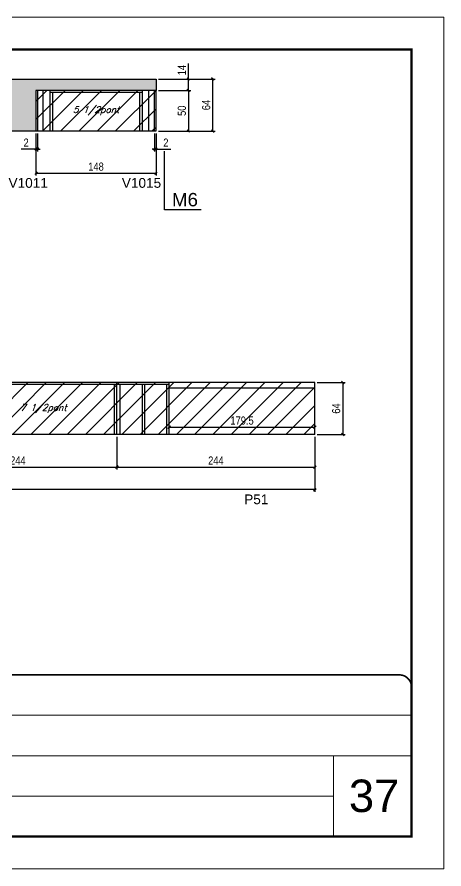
# Model space of a CAD drawing. Extents: x 3309 to 9563, y -2522 to 14608.
# Drawn here: x 4268 to 4794, y 3221 to 4271 of the extents above; entities that cross this region are included whole.
import ezdxf

# ---------------------------------------------------------------- set-up
doc = ezdxf.new("R2010")
doc.units = 0
doc.linetypes.add('CONTINUO', pattern=[0])
doc.linetypes.add('DASHED', pattern=[0.75, 0.5, -0.25])
for name, color, linetype in [('5', 5, 'Continuous'), ('COTA', 241, 'Continuous'), ('NOMENCLATURA', 7, 'Continuous'), ('Painéis', 200, 'Continuous'), ('SARR_2.2x7', 40, 'Continuous'), ('SARR_3.5x7', 81, 'Continuous'), ('texto', 7, 'Continuous')]:
    doc.layers.add(name, color=color, linetype=linetype)
for name, color, linetype, lineweight in [('CARIMBO', 255, 'Continuous', 9), ('Folhas', 255, 'Continuous', 9), ('Hachura', 251, 'Continuous', 9), ('SARRAFO DE PRESSAO', 251, 'DASHED', 9)]:
    doc.layers.add(name, color=color, linetype=linetype, lineweight=lineweight)
doc.styles.add('ARIAL', font='arial.ttf')
doc.styles.add('COTA TECNICA', font='techl___.ttf', dxfattribs={"height": 10})
doc.styles.add('Romans', font='romans.shx')
doc.styles.get("Standard").update_dxf_attribs({"font": 'arial.ttf'})
doc.dimstyles.new('PAINEL', dxfattribs={"dimtxt": 10, "dimasz": 3, "dimexe": 3, "dimexo": 3, "dimgap": 3, "dimtad": 1, "dimdec": 1, "dimzin": 12, "dimdsep": 46, "dimtxsty": 'COTA TECNICA', "dimblk1": 'OBLIQUE', "dimblk2": 'OBLIQUE', "dimsah": 1, "dimcen": 0.9, "dimclrd": 4, "dimclre": 4, "dimclrt": 240, "dimadec": 1, "dimazin": 3, "dimtfac": 1, "dimtdec": 1, "dimtmove": 0, "dimatfit": 3, "dimfxl": 1, "dimtolj": 1, "dimtzin": 12, "dimarcsym": 0})

# ---------------------------------------------------------------- blocks, each defined once
blk = doc.blocks.new('9999999999')
at = {"color": 30, "linetype": 'CONTINUO'}
for p, q in [((98564.6, 34379.6), (99584, 34379.6)), ((98564.6, 34329.8), (99488, 34329.8)), ((99584, 34329.8), (99488, 34329.8)), ((99488, 34329.8), (99488, 34230.2)), ((98564.6, 34280), (99488, 34280))]:
    blk.add_line(p, q, dxfattribs=at)
at = {"color": 30, "linetype": 'CONTINUO', "const_width": 2}
blk.add_lwpolyline([(99584, 34230.2), (99584, 34414.4, 0.414214), (99569, 34429.4), (98229, 34429.4, 0.414214), (98214, 34414.4), (98214, 34245.2, 0.414214), (98229, 34230.2), (99584, 34230.2)], format="xyb", dxfattribs=at)
at = {"layer": 'Folhas'}
blk.add_lwpolyline([(98139, 34190.2), (99624, 34190.2), (99624, 35240.2), (98139, 35240.2)], close=True, dxfattribs=at)
at = {"layer": 'Folhas', "color": 30, "const_width": 3}
blk.add_lwpolyline([(98214, 34230.2), (99584, 34230.2), (99584, 35200.2), (98214, 35200.2)], close=True, dxfattribs=at)
blk = doc.blocks.new('_Oblique')
at = {"color": 0, "linetype": 'ByBlock', "lineweight": -2}
blk.add_line((-0.5, -0.5), (0.5, 0.5), dxfattribs=at)
blk = doc.blocks.new('*D1353')
at = {"layer": 'COTA', "color": 4, "lineweight": -2, "transparency": 16777216}
for p, q in [((4291.6, 4127.2), (4291.6, 4075.2)), ((4439.6, 4127.2), (4439.6, 4075.2)), ((4291.6, 4078.2), (4439.6, 4078.2))]:
    blk.add_line(p, q, dxfattribs=at)
at = {"layer": 'Defpoints', "color": 0, "transparency": 16777216}
for p in [(4291.6, 4130.2), (4439.6, 4130.2), (4439.6, 4078.2)]:
    blk.add_point(p, dxfattribs=at)
at = {"layer": 'COTA', "color": 4, "lineweight": -2, "transparency": 16777216, "xscale": 3, "yscale": 3, "zscale": 3, "rotation": 180}
blk.add_blockref('_Oblique', (4291.6, 4078.2), dxfattribs=at)
at = {"layer": 'COTA', "color": 4, "lineweight": -2, "transparency": 16777216, "xscale": 3, "yscale": 3, "zscale": 3}
blk.add_blockref('_Oblique', (4439.6, 4078.2), dxfattribs=at)
at = {"layer": 'COTA', "color": 240, "transparency": 16777216, "insert": (4365.6, 4086.3), "char_height": 10, "attachment_point": 5, "style": 'COTA TECNICA'}
blk.add_mtext('\\A1;148', dxfattribs=at)
blk = doc.blocks.new('*D1354')
at = {"layer": 'COTA', "color": 4, "lineweight": -2, "transparency": 16777216}
for p, q in [((4442.6, 4180.2), (4482.5, 4180.2)), ((4479.5, 4180.2), (4479.5, 4130.2)), ((4442.6, 4130.2), (4482.5, 4130.2))]:
    blk.add_line(p, q, dxfattribs=at)
at = {"layer": 'Defpoints', "color": 0, "transparency": 16777216}
for p in [(4439.6, 4180.2), (4439.6, 4130.2), (4479.5, 4130.2)]:
    blk.add_point(p, dxfattribs=at)
at = {"layer": 'COTA', "color": 4, "lineweight": -2, "transparency": 16777216, "xscale": 3, "yscale": 3, "zscale": 3}
for p, rotation in [((4479.5, 4180.2), 90), ((4479.5, 4130.2), 270)]:
    blk.add_blockref('_Oblique', p, dxfattribs=dict(at, rotation=rotation))
at = {"layer": 'COTA', "color": 240, "transparency": 16777216, "insert": (4471.4, 4155.2), "char_height": 10, "attachment_point": 5, "rotation": 90, "style": 'COTA TECNICA'}
blk.add_mtext('\\A1;50', dxfattribs=at)
blk = doc.blocks.new('*D1355')
at = {"layer": 'COTA', "color": 4, "lineweight": -2, "transparency": 16777216}
for p, q in [((4479.5, 4194.2), (4479.5, 4213.3)), ((4442.6, 4194.2), (4482.5, 4194.2)), ((4479.5, 4180.2), (4479.5, 4194.2)), ((4442.6, 4180.2), (4482.5, 4180.2))]:
    blk.add_line(p, q, dxfattribs=at)
at = {"layer": 'Defpoints', "color": 0, "transparency": 16777216}
for p in [(4439.6, 4194.2), (4479.5, 4194.2), (4439.6, 4180.2)]:
    blk.add_point(p, dxfattribs=at)
at = {"layer": 'COTA', "color": 4, "lineweight": -2, "transparency": 16777216, "xscale": 3, "yscale": 3, "zscale": 3}
for p, rotation in [((4479.5, 4194.2), 90), ((4479.5, 4180.2), 270)]:
    blk.add_blockref('_Oblique', p, dxfattribs=dict(at, rotation=rotation))
at = {"layer": 'COTA', "color": 240, "transparency": 16777216, "insert": (4471.4, 4205.3), "char_height": 10, "attachment_point": 5, "rotation": 90, "style": 'COTA TECNICA'}
blk.add_mtext('\\A1;14', dxfattribs=at)
blk = doc.blocks.new('*D1356')
at = {"layer": 'COTA', "color": 4, "lineweight": -2, "transparency": 16777216}
for p, q in [((4442.6, 4194.2), (4512.5, 4194.2)), ((4509.5, 4130.2), (4509.5, 4194.2)), ((4442.6, 4130.2), (4512.5, 4130.2))]:
    blk.add_line(p, q, dxfattribs=at)
at = {"layer": 'Defpoints', "color": 0, "transparency": 16777216}
for p in [(4439.6, 4194.2), (4509.5, 4194.2), (4439.6, 4130.2)]:
    blk.add_point(p, dxfattribs=at)
at = {"layer": 'COTA', "color": 4, "lineweight": -2, "transparency": 16777216, "xscale": 3, "yscale": 3, "zscale": 3}
for p, rotation in [((4509.5, 4194.2), 90), ((4509.5, 4130.2), 270)]:
    blk.add_blockref('_Oblique', p, dxfattribs=dict(at, rotation=rotation))
at = {"layer": 'COTA', "color": 240, "transparency": 16777216, "insert": (4501.4, 4162.2), "char_height": 10, "attachment_point": 5, "rotation": 90, "style": 'COTA TECNICA'}
blk.add_mtext('\\A1;64', dxfattribs=at)
blk = doc.blocks.new('*D1364')
at = {"layer": 'COTA', "color": 4, "linetype": 'ByBlock', "lineweight": -2, "transparency": 16777216}
for p, q in [((3415.3, 3753.2), (3415.3, 3685.3)), ((4635.3, 3753.2), (4635.3, 3685.3)), ((4635.3, 3688.3), (3415.3, 3688.3))]:
    blk.add_line(p, q, dxfattribs=at)
at = {"layer": 'Defpoints', "color": 0, "linetype": 'ByBlock', "transparency": 16777216}
for p in [(3415.3, 3756.2), (4635.3, 3756.2), (3415.3, 3688.3)]:
    blk.add_point(p, dxfattribs=at)
at = {"layer": 'COTA', "color": 4, "linetype": 'ByBlock', "lineweight": -2, "transparency": 16777216, "xscale": 3, "yscale": 3, "zscale": 3, "rotation": 180}
blk.add_blockref('_Oblique', (3415.3, 3688.3), dxfattribs=at)
at = {"layer": 'COTA', "color": 4, "linetype": 'ByBlock', "lineweight": -2, "transparency": 16777216, "xscale": 3, "yscale": 3, "zscale": 3}
blk.add_blockref('_Oblique', (4635.3, 3688.3), dxfattribs=at)
at = {"layer": 'COTA', "color": 240, "linetype": 'ByBlock', "transparency": 16777216, "insert": (4025.3, 3696.4), "char_height": 10, "attachment_point": 5, "style": 'COTA TECNICA'}
blk.add_mtext('\\A1;1220', dxfattribs=at)
blk = doc.blocks.new('*D1366')
at = {"layer": 'COTA', "color": 4, "lineweight": -2, "transparency": 16777216}
for p, q in [((4638.3, 3820.2), (4672.7, 3820.2)), ((4669.7, 3820.2), (4669.7, 3756.2)), ((4638.3, 3756.2), (4672.7, 3756.2))]:
    blk.add_line(p, q, dxfattribs=at)
at = {"layer": 'Defpoints', "color": 0, "transparency": 16777216}
for p in [(4635.3, 3820.2, 0), (4635.3, 3756.2, 0), (4669.7, 3756.2)]:
    blk.add_point(p, dxfattribs=at)
at = {"layer": 'COTA', "color": 4, "lineweight": -2, "transparency": 16777216, "xscale": 3, "yscale": 3, "zscale": 3}
for p, rotation in [((4669.7, 3820.2), 90), ((4669.7, 3756.2), 270)]:
    blk.add_blockref('_Oblique', p, dxfattribs=dict(at, rotation=rotation))
at = {"layer": 'COTA', "color": 240, "transparency": 16777216, "insert": (4661.6, 3788.2), "char_height": 10, "attachment_point": 5, "rotation": 90, "style": 'COTA TECNICA'}
blk.add_mtext('\\A1;64', dxfattribs=at)
blk = doc.blocks.new('*D1367')
at = {"layer": 'COTA', "color": 4, "lineweight": -2, "transparency": 16777216}
for p, q in [((4147.3, 3753.2), (4147.3, 3713)), ((4391.3, 3753.2), (4391.3, 3713)), ((4147.3, 3716), (4391.3, 3716))]:
    blk.add_line(p, q, dxfattribs=at)
at = {"layer": 'Defpoints', "color": 0, "transparency": 16777216}
for p in [(4147.3, 3756.2), (4391.3, 3756.2), (4391.3, 3716)]:
    blk.add_point(p, dxfattribs=at)
at = {"layer": 'COTA', "color": 4, "lineweight": -2, "transparency": 16777216, "xscale": 3, "yscale": 3, "zscale": 3, "rotation": 180}
blk.add_blockref('_Oblique', (4147.3, 3716), dxfattribs=at)
at = {"layer": 'COTA', "color": 4, "lineweight": -2, "transparency": 16777216, "xscale": 3, "yscale": 3, "zscale": 3}
blk.add_blockref('_Oblique', (4391.3, 3716), dxfattribs=at)
at = {"layer": 'COTA', "color": 240, "transparency": 16777216, "insert": (4269.3, 3724.1), "char_height": 10, "attachment_point": 5, "style": 'COTA TECNICA'}
blk.add_mtext('\\A1;244', dxfattribs=at)
blk = doc.blocks.new('*D1368')
at = {"layer": 'COTA', "color": 4, "lineweight": -2, "transparency": 16777216}
for p, q in [((4391.3, 3753.2), (4391.3, 3713)), ((4635.3, 3753.2), (4635.3, 3713)), ((4391.3, 3716), (4635.3, 3716))]:
    blk.add_line(p, q, dxfattribs=at)
at = {"layer": 'Defpoints', "color": 0, "transparency": 16777216}
for p in [(4391.3, 3756.2), (4635.3, 3756.2), (4635.3, 3716)]:
    blk.add_point(p, dxfattribs=at)
at = {"layer": 'COTA', "color": 4, "lineweight": -2, "transparency": 16777216, "xscale": 3, "yscale": 3, "zscale": 3, "rotation": 180}
blk.add_blockref('_Oblique', (4391.3, 3716), dxfattribs=at)
at = {"layer": 'COTA', "color": 4, "lineweight": -2, "transparency": 16777216, "xscale": 3, "yscale": 3, "zscale": 3}
blk.add_blockref('_Oblique', (4635.3, 3716), dxfattribs=at)
at = {"layer": 'COTA', "color": 240, "transparency": 16777216, "insert": (4513.3, 3724.1), "char_height": 10, "attachment_point": 5, "style": 'COTA TECNICA'}
blk.add_mtext('\\A1;244', dxfattribs=at)
blk = doc.blocks.new('*D1377')
at = {"layer": 'COTA', "color": 4, "lineweight": -2, "transparency": 16777216}
for p, q in [((4455.8, 3759.2), (4455.8, 3768.2)), ((4455.8, 3765.2), (4635.3, 3765.2)), ((4635.3, 3759.2), (4635.3, 3768.2))]:
    blk.add_line(p, q, dxfattribs=at)
at = {"layer": 'Defpoints', "color": 0, "transparency": 16777216}
for p in [(4635.3, 3765.2), (4455.8, 3756.2), (4635.3, 3756.2)]:
    blk.add_point(p, dxfattribs=at)
at = {"layer": 'COTA', "color": 4, "lineweight": -2, "transparency": 16777216, "xscale": 3, "yscale": 3, "zscale": 3, "rotation": 180}
blk.add_blockref('_Oblique', (4455.8, 3765.2), dxfattribs=at)
at = {"layer": 'COTA', "color": 4, "lineweight": -2, "transparency": 16777216, "xscale": 3, "yscale": 3, "zscale": 3}
blk.add_blockref('_Oblique', (4635.3, 3765.2), dxfattribs=at)
at = {"layer": 'COTA', "color": 240, "transparency": 16777216, "insert": (4545.6, 3773.3), "char_height": 10, "attachment_point": 5, "style": 'COTA TECNICA'}
blk.add_mtext('\\A1;179.5', dxfattribs=at)
blk = doc.blocks.new('*D1378')
at = {"layer": 'COTA', "color": 4, "lineweight": -2, "transparency": 16777216}
for p, q in [((4437.6, 4127.2), (4437.6, 4104.9)), ((4439.6, 4127.2), (4439.6, 4104.9)), ((4437.6, 4107.9), (4434.6, 4107.9)), ((4437.6, 4107.9), (4439.6, 4107.9)), ((4439.6, 4107.9), (4457.7, 4107.9))]:
    blk.add_line(p, q, dxfattribs=at)
at = {"layer": 'Defpoints', "color": 0, "transparency": 16777216}
for p in [(4437.6, 4130.2), (4439.6, 4130.2), (4439.6, 4107.9)]:
    blk.add_point(p, dxfattribs=at)
at = {"layer": 'COTA', "color": 4, "lineweight": -2, "transparency": 16777216, "xscale": 3, "yscale": 3, "zscale": 3}
blk.add_blockref('_Oblique', (4437.6, 4107.9), dxfattribs=at)
at = {"layer": 'COTA', "color": 4, "lineweight": -2, "transparency": 16777216, "xscale": 3, "yscale": 3, "zscale": 3, "rotation": 180}
blk.add_blockref('_Oblique', (4439.6, 4107.9), dxfattribs=at)
at = {"layer": 'COTA', "color": 240, "transparency": 16777216, "insert": (4451.7, 4115.9), "char_height": 10, "attachment_point": 5, "style": 'COTA TECNICA'}
blk.add_mtext('\\A1;2', dxfattribs=at)
blk = doc.blocks.new('*D1379')
at = {"layer": 'COTA', "color": 4, "lineweight": -2, "transparency": 16777216}
for p, q in [((4291.6, 4127.2), (4291.6, 4104.9)), ((4293.6, 4127.2), (4293.6, 4104.9)), ((4291.6, 4107.9), (4273.5, 4107.9)), ((4293.6, 4107.9), (4291.6, 4107.9)), ((4293.6, 4107.9), (4296.6, 4107.9))]:
    blk.add_line(p, q, dxfattribs=at)
at = {"layer": 'Defpoints', "color": 0, "transparency": 16777216}
for p in [(4291.6, 4130.2), (4293.6, 4130.2), (4291.6, 4107.9)]:
    blk.add_point(p, dxfattribs=at)
at = {"layer": 'COTA', "color": 4, "lineweight": -2, "transparency": 16777216, "xscale": 3, "yscale": 3, "zscale": 3}
blk.add_blockref('_Oblique', (4291.6, 4107.9), dxfattribs=at)
at = {"layer": 'COTA', "color": 4, "lineweight": -2, "transparency": 16777216, "xscale": 3, "yscale": 3, "zscale": 3, "rotation": 180}
blk.add_blockref('_Oblique', (4293.6, 4107.9), dxfattribs=at)
at = {"layer": 'COTA', "color": 240, "transparency": 16777216, "insert": (4279.5, 4115.9), "char_height": 10, "attachment_point": 5, "style": 'COTA TECNICA'}
blk.add_mtext('\\A1;2', dxfattribs=at)

msp = doc.modelspace()

# ---------------------------------------------------------------- hatches: boundary and pattern name
at = {"layer": 'COTA'}
h = msp.add_hatch(dxfattribs=at)
h.set_pattern_fill('AR-CONC', color=256, scale=0.03)
h.set_pattern_definition([(50, (-1625, -1148.575), (5.46554, -0.4781726), [0.5715, -6.2865]), (355, (-1625, -1148.575), (-1.0573026, 5.7317054), [0.4572, -5.0292175]), (100.451445, (-1624.5445, -1148.615), (4.4082374, 5.2535326), [0.4857003, -5.3427073]), (46.1842, (-1625, -1147.051), (8.132371, -1.26127), [0.85725, -9.42975]), (96.63556, (-1624.322, -1147.156), (7.122124, 7.422784), [0.728551, -8.014068]), (351.18415, (-1625, -1147.051), (7.122124, 7.422784), [0.685799, -7.543792]), (21, (-1624.238, -1147.432), (4.5484317, -3.067956), [0.5715, -6.2865]), (326, (-1624.238, -1147.432), (1.854061, 5.525639), [0.4572, -5.0292]), (71.451445, (-1623.859, -1147.688), (6.4024926, 2.457683), [0.4857003, -5.342698]), (37.5, (-1625, -1148.5751), (0.0926581, 2.53665117), [0, -4.96824, 0, -5.1054, 0, -5.04825]), (7.5, (-1625, -1148.575), (2.0045899, 3.0054172), [0, -2.91084, 0, -4.85394, 0, -1.92405]), (327.5, (-1626.6993, -1148.5751), (4.06771786, -0.1718623), [0, -1.905, 0, -5.9436, 0, -7.8867]), (317.5, (-1627.4613, -1148.575), (4.4438754, 0.7627947), [0, -2.4765, 0, -3.94716, 0, -5.6007])])
h.paths.add_polyline_path([(4291.6, 4180.23), (4439.6, 4180.23), (4439.6, 4194.23), (3761.6, 4194.23), (3761.6, 4180.23), (3857.6, 4180.23), (3857.6, 4130.23), (3887.6, 4130.23), (3887.6, 4178.23), (4131.1, 4178.23), (4131.1, 4130.23), (4161.1, 4130.23), (4161.1, 4178.23), (4261.6, 4178.23), (4261.6, 4130.23), (4291.6, 4130.23)])
at = {"layer": 'Hachura', "linetype": 'ByBlock'}
h = msp.add_hatch(dxfattribs=at)
h.set_pattern_fill('ANSI31', color=256, scale=5)
h.set_pattern_definition([(45, (-1585, -1148.575), (-11.22532, 11.22532), [])])
h.paths.add_polyline_path([(3761.6, 4180.23), (3761.6, 4130.23), (3855.6, 4130.23), (3855.6, 4180.23)])
h.paths.add_polyline_path([(3887.6, 4178.23), (3887.6, 4130.23), (4129.1, 4130.23), (4129.1, 4178.23)])
h.paths.add_polyline_path([(4163.1, 4178.23), (4163.1, 4130.23), (4261.6, 4130.23), (4261.6, 4178.23)])
h.paths.add_polyline_path([(4291.6, 4180.23), (4291.6, 4130.23), (4439.6, 4130.23), (4439.6, 4180.23)])
h.paths.add_polyline_path([(4007.6, 4006.15), (4007.6, 3956.15), (4128.56, 3956.15), (4128.56, 4006.15)])
h.paths.add_polyline_path([(3763.6, 4006.15), (3763.6, 3956.15), (4007.6, 3956.15), (4007.6, 4006.15)])
h.paths.add_polyline_path([(3415.33, 3820.16), (3415.33, 3756.16), (3659.33, 3756.16), (3659.33, 3820.16)])
h.paths.add_polyline_path([(3659.33, 3820.16), (3659.33, 3756.16), (3903.33, 3756.16), (3903.33, 3820.16)])
h.paths.add_polyline_path([(3903.33, 3820.16), (3903.33, 3756.16), (4147.33, 3756.16), (4147.33, 3820.16)])
h.paths.add_polyline_path([(4391.33, 3756.16), (4391.33, 3820.16), (4147.33, 3820.16), (4147.33, 3756.16)])
h.paths.add_polyline_path([(4391.33, 3820.16), (4391.33, 3756.16), (4635.33, 3756.16), (4635.33, 3820.16)])
h.paths.add_polyline_path([(4036.33, 3562.59), (4036.33, 3626.59), (3903.33, 3626.59), (3903.33, 3562.59)])
h.paths.add_polyline_path([(3659.33, 3626.59), (3659.33, 3562.59), (3903.33, 3562.59), (3903.33, 3626.59)])
h.paths.add_polyline_path([(3659.33, 3562.59), (3659.33, 3626.59), (3415.33, 3626.59), (3415.33, 3562.59)])

# ---------------------------------------------------------------- linework, layer by layer
at = {"layer": 'COTA'}
for p, q in [((3761.6, 4194.23), (4439.6, 4194.23)), ((4439.6, 4194.23), (4439.6, 4180.23)), ((4261.6, 4130.23), (4291.6, 4130.23))]:
    msp.add_line(p, q, dxfattribs=at)
at = {"layer": 'NOMENCLATURA', "linetype": 'Continuous'}
for p, q in [((4449.93, 4033.16), (4449.93, 4105.4)), ((4495.31, 4033.16), (4449.93, 4033.16))]:
    msp.add_line(p, q, dxfattribs=at)
at = {"layer": 'Painéis', "linetype": 'ByBlock'}
for p, q in [((4439.6, 4180.23), (4291.6, 4180.23)), ((4291.6, 4180.23), (4291.6, 4130.23)), ((4293.6, 4180.23), (4293.6, 4130.23)), ((4437.6, 4130.23), (4437.6, 4180.23)), ((4439.6, 4130.23), (4439.6, 4180.23)), ((4291.6, 4130.23), (4439.6, 4130.23)), ((4635.33, 3820.16), (3415.33, 3820.16)), ((4391.33, 3756.16), (4391.33, 3820.16)), ((4635.33, 3756.16), (4635.33, 3820.16)), ((4635.33, 3756.16), (3415.33, 3756.16))]:
    msp.add_line(p, q, dxfattribs=at)
at = {"layer": 'SARR_2.2x7', "linetype": 'Continuous'}
for p, q in [((4300.6, 4130.23), (4300.6, 4180.23)), ((4430.6, 4130.23), (4430.6, 4180.23)), ((4308.6, 4178.03), (4422.6, 4178.03)), ((4391.33, 3817.96), (4210.33, 3817.96)), ((4455.83, 3817.96), (4391.33, 3817.96)), ((4635.33, 3813.16), (4455.83, 3813.16))]:
    msp.add_line(p, q, dxfattribs=at)
at = {"layer": 'SARR_3.5x7'}
for p, q in [((4308.6, 4180.23), (4308.6, 4130.23)), ((4422.6, 4180.23), (4422.6, 4130.23)), ((4312.1, 4178.03), (4312.1, 4130.23)), ((4419.1, 4178.03), (4419.1, 4130.23)), ((4387.83, 3817.96), (4387.83, 3756.16)), ((4394.83, 3817.96), (4394.83, 3756.16)), ((4422.39, 3817.96), (4422.39, 3756.16)), ((4425.89, 3756.16), (4425.89, 3817.96)), ((4452.33, 3817.96), (4452.33, 3756.16)), ((4455.83, 3756.16), (4455.83, 3820.16))]:
    msp.add_line(p, q, dxfattribs=at)

# ---------------------------------------------------------------- block references
at = {"layer": 'SARRAFO DE PRESSAO', "color": 6, "linetype": 'ByBlock'}
msp.add_blockref('9999999999', (-94829.61, -30969.52), dxfattribs=at)

# ---------------------------------------------------------------- texts
at = {"layer": '5', "linetype": 'Continuous'}
for s, p in [('V1011', (4257.78, 4060.23)), ('V1015', (4397.42, 4060.23)), ('P51', (4548.19, 3670.27))]:
    msp.add_text(s, height=12, rotation=0.00004, dxfattribs=at).set_placement(p)
at = {"layer": 'CARIMBO', "style": 'ARIAL'}
msp.add_text('37', height=40, dxfattribs=at).set_placement((4677.23, 3290.83))
at = {"layer": 'NOMENCLATURA', "linetype": 'Continuous'}
msp.add_text('M6', height=16.5, dxfattribs=at).set_placement((4459.21, 4037.36))
at = {"layer": 'texto', "color": 2, "char_height": 8, "attachment_point": 5, "style": 'Romans'}
for s, insert in [('{\\Q19;\\C256;5 1/2pont}', (4365.6, 4155.23)), ('{\\Q19;\\C256;7 1/2pont}', (4300.83, 3788.16))]:
    msp.add_mtext(s, dxfattribs=dict(at, insert=insert))

# ---------------------------------------------------------------- dimensions: what is measured, and where the dimension line sits
at = {"layer": 'COTA'}
for base, p1, p2, angle, picture, middle in [((4479.46, 4194.23), (4439.6, 4180.23), (4439.6, 4194.23), 90, '*D1355', (4471.39, 4205.28)), ((4509.53, 4194.23), (4439.6, 4130.23), (4439.6, 4194.23), 90, '*D1356', (4501.42, 4162.23)), ((4479.46, 4130.23), (4439.6, 4180.23), (4439.6, 4130.23), 90, '*D1354', (4471.35, 4155.23)), ((4439.6, 4078.24), (4291.6, 4130.23), (4439.6, 4130.23), 180, '*D1353', (4365.6, 4086.34)), ((4669.69, 3756.16, 0), (4635.33, 3820.16), (4635.33, 3756.16), 90, '*D1366', (4661.59, 3788.16, 0))]:
    dim = msp.add_linear_dim(base=base, p1=p1, p2=p2, angle=angle, dimstyle='PAINEL', dxfattribs=at)
    dim.commit()
    dim.dimension.update_dxf_attribs({"geometry": picture, "text_midpoint": middle})
for base, p1, p2, picture, middle in [((4291.6, 4107.91), (4293.6, 4130.23), (4291.6, 4130.23), '*D1379', (4279.54, 4115.91)), ((4439.6, 4107.91), (4437.6, 4130.23), (4439.6, 4130.23), '*D1378', (4451.65, 4115.91)), ((4635.33, 3765.16), (4455.83, 3756.16), (4635.33, 3756.16), '*D1377', (4545.58, 3773.3)), ((4391.33, 3715.99), (4147.33, 3756.16), (4391.33, 3756.16), '*D1367', (4269.33, 3724.07))]:
    dim = msp.add_linear_dim(base=base, p1=p1, p2=p2, dimstyle='PAINEL', dxfattribs=at)
    dim.commit()
    dim.dimension.update_dxf_attribs({"geometry": picture, "text_midpoint": middle})
at = {"layer": 'COTA', "linetype": 'ByBlock'}
dim = msp.add_linear_dim(base=(3415.33, 3688.28), p1=(4635.33, 3756.16), p2=(3415.33, 3756.16), angle=180, dimstyle='PAINEL', dxfattribs=at)
dim.commit()
dim.dimension.update_dxf_attribs({"geometry": '*D1364', "text_midpoint": (4025.33, 3696.39)})
at = {"layer": 'COTA'}
dim = msp.add_linear_dim(base=(4635.33, 3715.99), p1=(4391.33, 3756.16), p2=(4635.33, 3756.16), dimstyle='PAINEL', override={"dimtmove": 1}, dxfattribs=at)
dim.commit()
dim.dimension.update_dxf_attribs({"geometry": '*D1368', "text_midpoint": (4513.33, 3724.07)})

doc.saveas('drawing.dxf')
